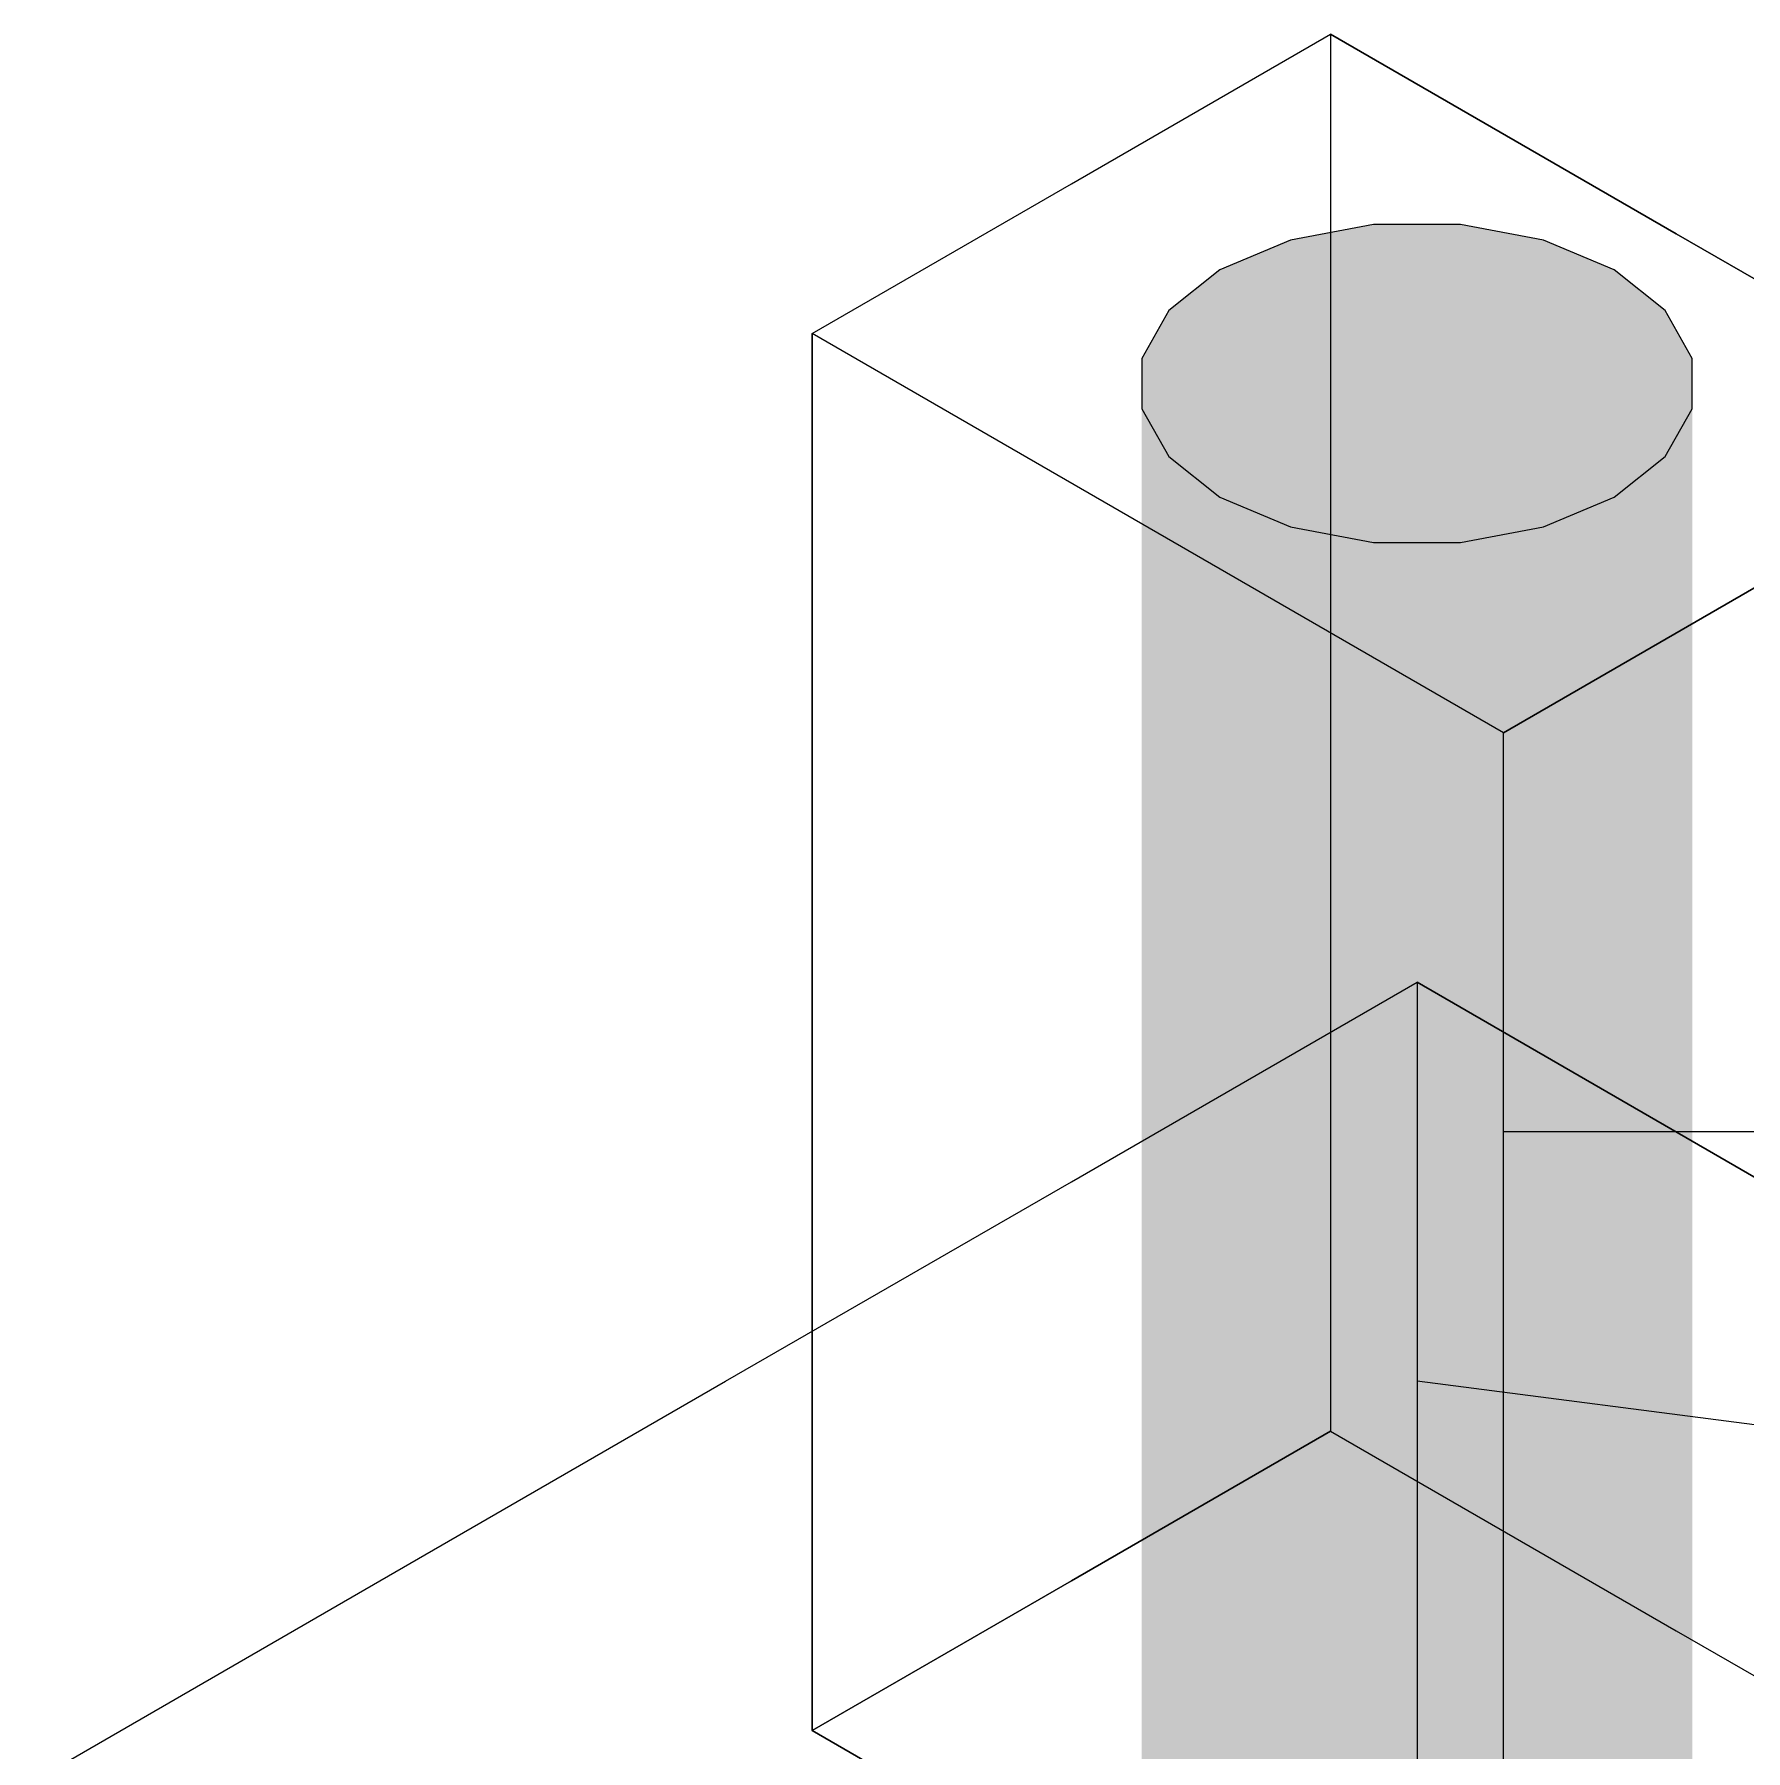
# Model space of a CAD drawing. Header units: metres. Extents: x 0 to 24.2, y -20 to 5.6.
# Drawn here: x 21.5886 to 22.0174, y 0.97 to 1.4 of the extents above; entities that cross this region are included whole.
import ezdxf

# ---------------------------------------------------------------- set-up
doc = ezdxf.new("R2010")
doc.units = ezdxf.units.M
doc.header["$LTSCALE"] = 0.25
doc.layers.add('ISO-ARISTAS', color=8, linetype='CONTINUOUS')
doc.layers.add('ISO-CONCRETO-SUP', color=254, linetype='CONTINUOUS', true_color=0xe8e8e8)
doc.layers.add('LLAMADAS', color=30, linetype='CONTINUOUS', lineweight=18)

msp = doc.modelspace()

# ---------------------------------------------------------------- linework, layer by layer
at = {"layer": 'ISO-ARISTAS', "color": 250}
for p, q in [((21.84845, 1.3625), (21.9134, 1.4)), ((21.84845, 1.3625), (21.9134, 1.4)), ((21.9134, 1.4), (21.9134, 1.3125)), ((22, 1.35), (21.9134, 1.4)), ((21.9134, 1.4), (21.9134, 1.3125)), ((21.9134, 1.4), (22, 1.35)), ((21.78349, 1.325), (21.84845, 1.3625)), ((21.78349, 1.325), (21.84845, 1.3625)), ((21.92413, 1.35231), (21.90335, 1.34841)), ((21.92413, 1.35231), (21.90335, 1.34841)), ((21.94597, 1.35231), (21.92413, 1.35231)), ((21.94597, 1.35231), (21.92413, 1.35231)), ((21.96674, 1.34841), (21.94597, 1.35231)), ((21.96674, 1.34841), (21.94597, 1.35231)), ((21.90335, 1.34841), (21.88568, 1.341)), ((21.90335, 1.34841), (21.88568, 1.341)), ((21.98441, 1.341), (21.96674, 1.34841)), ((21.98441, 1.341), (21.96674, 1.34841)), ((22.0866, 1.3), (22, 1.35)), ((22, 1.35), (22.0866, 1.3)), ((21.88568, 1.341), (21.87285, 1.3308)), ((21.88568, 1.341), (21.87285, 1.3308)), ((21.99725, 1.3308), (21.98441, 1.341)), ((21.99725, 1.3308), (21.98441, 1.341)), ((21.87285, 1.3308), (21.8661, 1.31881)), ((21.87285, 1.3308), (21.8661, 1.31881)), ((22.004, 1.31881), (21.99725, 1.3308)), ((22.004, 1.31881), (21.99725, 1.3308)), ((21.78349, 1.2375), (21.78349, 1.325)), ((21.8701, 1.275), (21.78349, 1.325)), ((21.78349, 1.325), (21.78349, 1.2375)), ((21.8701, 1.275), (21.78349, 1.325)), ((21.8661, 1.31881), (21.8661, 1.30619)), ((21.8661, 1.31881), (21.8661, 1.30619)), ((22.004, 1.30619), (22.004, 1.31881)), ((22.004, 1.30619), (22.004, 1.31881)), ((21.9134, 1.3125), (21.9134, 1.225)), ((21.9134, 1.3125), (21.9134, 1.225)), ((21.8661, 1.30619), (21.87285, 1.2942)), ((21.8661, 1.30619), (21.87285, 1.2942)), ((21.99725, 1.2942), (22.004, 1.30619)), ((21.99725, 1.2942), (22.004, 1.30619)), ((21.87285, 1.2942), (21.88568, 1.284)), ((21.87285, 1.2942), (21.88568, 1.284)), ((21.98441, 1.284), (21.99725, 1.2942)), ((21.98441, 1.284), (21.99725, 1.2942)), ((21.88568, 1.284), (21.90335, 1.27659)), ((21.88568, 1.284), (21.90335, 1.27659)), ((21.96674, 1.27659), (21.98441, 1.284)), ((21.96674, 1.27659), (21.98441, 1.284)), ((21.9567, 1.225), (21.8701, 1.275)), ((21.9567, 1.225), (21.8701, 1.275)), ((21.90335, 1.27659), (21.92413, 1.27269)), ((21.90335, 1.27659), (21.92413, 1.27269)), ((21.94597, 1.27269), (21.96674, 1.27659)), ((21.94597, 1.27269), (21.96674, 1.27659)), ((21.92413, 1.27269), (21.94597, 1.27269)), ((21.92413, 1.27269), (21.94597, 1.27269)), ((22.02165, 1.2625), (21.9567, 1.225)), ((21.9567, 1.225), (22.02165, 1.2625)), ((21.78349, 1.15), (21.78349, 1.2375)), ((21.78349, 1.2375), (21.78349, 1.15)), ((21.9134, 1.225), (21.9134, 1.1375)), ((21.9134, 1.225), (21.9134, 1.1375)), ((21.9567, 1.1375), (21.9567, 1.225)), ((21.9567, 1.1375), (21.9567, 1.225)), ((21.84845, 1.1125), (21.93505, 1.1625)), ((21.84845, 1.1125), (21.93505, 1.1625)), ((22.02165, 1.1125), (21.93505, 1.1625)), ((21.93505, 1.1625), (21.93505, 1.075)), ((21.93505, 1.1625), (21.93505, 1.075)), ((21.93505, 1.1625), (22.02165, 1.1125)), ((21.78349, 1.0625), (21.78349, 1.15)), ((21.78349, 1.15), (21.78349, 1.0625)), ((21.9134, 1.1375), (21.9134, 1.05)), ((21.9134, 1.1375), (21.9134, 1.05)), ((21.9567, 1.05), (21.9567, 1.1375)), ((21.9567, 1.05), (21.9567, 1.1375)), ((21.76184, 1.0625), (21.84845, 1.1125)), ((21.76184, 1.0625), (21.84845, 1.1125)), ((21.93505, 1.075), (21.93505, 0.9875)), ((21.93505, 1.075), (21.93505, 0.9875)), ((21.67524, 1.0125), (21.76184, 1.0625)), ((21.67524, 1.0125), (21.76184, 1.0625)), ((21.78349, 0.975), (21.78349, 1.0625)), ((21.78349, 1.0625), (21.78349, 0.975)), ((21.9134, 1.05), (21.84845, 1.0125)), ((21.84845, 1.0125), (21.9134, 1.05)), ((21.9134, 1.05), (22, 1)), ((21.9134, 1.05), (22, 1)), ((21.9567, 0.9625), (21.9567, 1.05)), ((21.9567, 0.9625), (21.9567, 1.05)), ((21.58864, 0.9625), (21.67524, 1.0125)), ((21.58864, 0.9625), (21.67524, 1.0125)), ((21.84845, 1.0125), (21.78349, 0.975)), ((21.78349, 0.975), (21.84845, 1.0125)), ((22, 1), (22.0866, 0.95)), ((22, 1), (22.0866, 0.95)), ((21.93505, 0.9875), (21.93505, 0.9)), ((21.93505, 0.9875), (21.93505, 0.9)), ((21.8701, 0.925), (21.78349, 0.975)), ((21.78349, 0.975), (21.8701, 0.925))]:
    msp.add_line(p, q, dxfattribs=at)
at = {"layer": 'ISO-CONCRETO-SUP', "true_color": 0x92aec8}
for points in [[(21.92413, 1.35231), (21.90335, 1.34841), (21.92413, 1.25231), (21.90335, 1.24841)], [(21.94597, 1.27269), (21.96674, 1.27659), (21.94597, 1.17269), (21.96674, 1.17659)], [(21.92413, 1.25231), (21.90335, 1.24841), (21.92413, 1.15231), (21.90335, 1.14841)], [(21.94597, 1.17269), (21.96674, 1.17659), (21.94597, 1.07269), (21.96674, 1.07659)], [(21.92413, 1.15231), (21.90335, 1.14841), (21.92413, 1.05231), (21.90335, 1.04841)], [(21.94597, 1.07269), (21.96674, 1.07659), (21.94597, 0.97269), (21.96674, 0.97659)], [(21.92413, 1.05231), (21.90335, 1.04841), (21.92413, 0.95231), (21.90335, 0.94841)], [(21.94597, 0.97269), (21.96674, 0.97659), (21.94597, 0.87269), (21.96674, 0.87659)]]:
    msp.add_solid(points, dxfattribs=at)
at = {"layer": 'ISO-CONCRETO-SUP', "true_color": 0xa1c0dd}
for points in [[(21.93505, 1.3125), (21.92413, 1.35231), (21.90335, 1.34841)], [(21.93505, 1.3125), (21.94597, 1.35231), (21.92413, 1.35231)], [(21.93505, 1.3125), (21.96674, 1.34841), (21.94597, 1.35231)], [(21.93505, 1.3125), (21.90335, 1.34841), (21.88568, 1.341)], [(21.93505, 1.3125), (21.98441, 1.341), (21.96674, 1.34841)], [(21.93505, 1.3125), (21.88568, 1.341), (21.87285, 1.3308)], [(21.93505, 1.3125), (21.99725, 1.3308), (21.98441, 1.341)], [(21.93505, 1.3125), (21.87285, 1.3308), (21.8661, 1.31881)], [(21.93505, 1.3125), (22.004, 1.31881), (21.99725, 1.3308)], [(21.93505, 1.3125), (21.8661, 1.31881), (21.8661, 1.30619)], [(21.93505, 1.3125), (22.004, 1.30619), (22.004, 1.31881)], [(21.93505, 1.3125), (21.8661, 1.30619), (21.87285, 1.2942)], [(21.93505, 1.3125), (21.87285, 1.2942), (21.88568, 1.284)], [(21.93505, 1.3125), (21.88568, 1.284), (21.90335, 1.27659)], [(21.93505, 1.3125), (21.90335, 1.27659), (21.92413, 1.27269)], [(21.93505, 1.3125), (21.92413, 1.27269), (21.94597, 1.27269)], [(21.93505, 1.3125), (21.99725, 1.2942), (22.004, 1.30619)], [(21.93505, 1.3125), (21.98441, 1.284), (21.99725, 1.2942)], [(21.93505, 1.3125), (21.96674, 1.27659), (21.98441, 1.284)], [(21.93505, 1.3125), (21.94597, 1.27269), (21.96674, 1.27659)]]:
    msp.add_solid(points, dxfattribs=at)
at = {"layer": 'ISO-CONCRETO-SUP', "true_color": 0x98b5d0}
for points in [[(21.94597, 1.35231), (21.92413, 1.35231), (21.94597, 1.25231), (21.92413, 1.25231)], [(21.92413, 1.27269), (21.94597, 1.27269), (21.92413, 1.17269), (21.94597, 1.17269)], [(21.94597, 1.25231), (21.92413, 1.25231), (21.94597, 1.15231), (21.92413, 1.15231)], [(21.92413, 1.17269), (21.94597, 1.17269), (21.92413, 1.07269), (21.94597, 1.07269)], [(21.94597, 1.15231), (21.92413, 1.15231), (21.94597, 1.05231), (21.92413, 1.05231)], [(21.92413, 1.07269), (21.94597, 1.07269), (21.92413, 0.97269), (21.94597, 0.97269)], [(21.94597, 1.05231), (21.92413, 1.05231), (21.94597, 0.95231), (21.92413, 0.95231)], [(21.92413, 0.97269), (21.94597, 0.97269), (21.92413, 0.87269), (21.94597, 0.87269)]]:
    msp.add_solid(points, dxfattribs=at)
at = {"layer": 'ISO-CONCRETO-SUP', "true_color": 0x99b6d1}
for points in [[(21.96674, 1.34841), (21.94597, 1.35231), (21.96674, 1.24841), (21.94597, 1.25231)], [(21.90335, 1.27659), (21.92413, 1.27269), (21.90335, 1.17659), (21.92413, 1.17269)], [(21.96674, 1.24841), (21.94597, 1.25231), (21.96674, 1.14841), (21.94597, 1.15231)], [(21.90335, 1.17659), (21.92413, 1.17269), (21.90335, 1.07659), (21.92413, 1.07269)], [(21.96674, 1.14841), (21.94597, 1.15231), (21.96674, 1.04841), (21.94597, 1.05231)], [(21.90335, 1.07659), (21.92413, 1.07269), (21.90335, 0.97659), (21.92413, 0.97269)], [(21.96674, 1.04841), (21.94597, 1.05231), (21.96674, 0.94841), (21.94597, 0.95231)], [(21.90335, 0.97659), (21.92413, 0.97269), (21.90335, 0.87659), (21.92413, 0.87269)]]:
    msp.add_solid(points, dxfattribs=at)
at = {"layer": 'ISO-CONCRETO-SUP', "true_color": 0x88a2bb}
for points in [[(21.90335, 1.34841), (21.88568, 1.341), (21.90335, 1.24841), (21.88568, 1.241)], [(21.96674, 1.27659), (21.98441, 1.284), (21.96674, 1.17659), (21.98441, 1.184)], [(21.90335, 1.24841), (21.88568, 1.241), (21.90335, 1.14841), (21.88568, 1.141)], [(21.96674, 1.17659), (21.98441, 1.184), (21.96674, 1.07659), (21.98441, 1.084)], [(21.90335, 1.14841), (21.88568, 1.141), (21.90335, 1.04841), (21.88568, 1.041)], [(21.96674, 1.07659), (21.98441, 1.084), (21.96674, 0.97659), (21.98441, 0.984)], [(21.90335, 1.04841), (21.88568, 1.041), (21.90335, 0.94841), (21.88568, 0.941)], [(21.96674, 0.97659), (21.98441, 0.984), (21.96674, 0.87659), (21.98441, 0.884)]]:
    msp.add_solid(points, dxfattribs=at)
at = {"layer": 'ISO-CONCRETO-SUP', "true_color": 0x95b1cc}
for points in [[(21.98441, 1.341), (21.96674, 1.34841), (21.98441, 1.241), (21.96674, 1.24841)], [(21.88568, 1.284), (21.90335, 1.27659), (21.88568, 1.184), (21.90335, 1.17659)], [(21.98441, 1.241), (21.96674, 1.24841), (21.98441, 1.141), (21.96674, 1.14841)], [(21.88568, 1.184), (21.90335, 1.17659), (21.88568, 1.084), (21.90335, 1.07659)], [(21.98441, 1.141), (21.96674, 1.14841), (21.98441, 1.041), (21.96674, 1.04841)], [(21.88568, 1.084), (21.90335, 1.07659), (21.88568, 0.984), (21.90335, 0.97659)], [(21.98441, 1.041), (21.96674, 1.04841), (21.98441, 0.941), (21.96674, 0.94841)], [(21.88568, 0.984), (21.90335, 0.97659), (21.88568, 0.884), (21.90335, 0.87659)]]:
    msp.add_solid(points, dxfattribs=at)
at = {"layer": 'ISO-CONCRETO-SUP', "true_color": 0x7c93a9}
for points in [[(21.88568, 1.341), (21.87285, 1.3308), (21.88568, 1.241), (21.87285, 1.2308)], [(21.98441, 1.284), (21.99725, 1.2942), (21.98441, 1.184), (21.99725, 1.1942)], [(21.88568, 1.241), (21.87285, 1.2308), (21.88568, 1.141), (21.87285, 1.1308)], [(21.98441, 1.184), (21.99725, 1.1942), (21.98441, 1.084), (21.99725, 1.0942)], [(21.88568, 1.141), (21.87285, 1.1308), (21.88568, 1.041), (21.87285, 1.0308)], [(21.98441, 1.084), (21.99725, 1.0942), (21.98441, 0.984), (21.99725, 0.9942)], [(21.88568, 1.041), (21.87285, 1.0308), (21.88568, 0.941), (21.87285, 0.9308)], [(21.98441, 0.984), (21.99725, 0.9942), (21.98441, 0.884), (21.99725, 0.8942)]]:
    msp.add_solid(points, dxfattribs=at)
at = {"layer": 'ISO-CONCRETO-SUP', "true_color": 0x8da7c1}
for points in [[(21.99725, 1.3308), (21.98441, 1.341), (21.99725, 1.2308), (21.98441, 1.241)], [(21.87285, 1.2942), (21.88568, 1.284), (21.87285, 1.1942), (21.88568, 1.184)], [(21.99725, 1.2308), (21.98441, 1.241), (21.99725, 1.1308), (21.98441, 1.141)], [(21.87285, 1.1942), (21.88568, 1.184), (21.87285, 1.0942), (21.88568, 1.084)], [(21.99725, 1.1308), (21.98441, 1.141), (21.99725, 1.0308), (21.98441, 1.041)], [(21.87285, 1.0942), (21.88568, 1.084), (21.87285, 0.9942), (21.88568, 0.984)], [(21.99725, 1.0308), (21.98441, 1.041), (21.99725, 0.9308), (21.98441, 0.941)], [(21.87285, 0.9942), (21.88568, 0.984), (21.87285, 0.8942), (21.88568, 0.884)]]:
    msp.add_solid(points, dxfattribs=at)
at = {"layer": 'ISO-CONCRETO-SUP', "true_color": 0x6d8195}
for points in [[(21.87285, 1.3308), (21.8661, 1.31881), (21.87285, 1.2308), (21.8661, 1.21881)], [(21.99725, 1.2942), (22.004, 1.30619), (21.99725, 1.1942), (22.004, 1.20619)], [(21.87285, 1.2308), (21.8661, 1.21881), (21.87285, 1.1308), (21.8661, 1.11881)], [(21.99725, 1.1942), (22.004, 1.20619), (21.99725, 1.0942), (22.004, 1.10619)], [(21.87285, 1.1308), (21.8661, 1.11881), (21.87285, 1.0308), (21.8661, 1.01881)], [(21.99725, 1.0942), (22.004, 1.10619), (21.99725, 0.9942), (22.004, 1.00619)], [(21.87285, 1.0308), (21.8661, 1.01881), (21.87285, 0.9308), (21.8661, 0.91881)], [(21.99725, 0.9942), (22.004, 1.00619), (21.99725, 0.8942), (22.004, 0.90619)]]:
    msp.add_solid(points, dxfattribs=at)
at = {"layer": 'ISO-CONCRETO-SUP', "true_color": 0x8199b0}
for points in [[(22.004, 1.31881), (21.99725, 1.3308), (22.004, 1.21881), (21.99725, 1.2308)], [(21.8661, 1.30619), (21.87285, 1.2942), (21.8661, 1.20619), (21.87285, 1.1942)], [(22.004, 1.21881), (21.99725, 1.2308), (22.004, 1.11881), (21.99725, 1.1308)], [(21.8661, 1.20619), (21.87285, 1.1942), (21.8661, 1.10619), (21.87285, 1.0942)], [(22.004, 1.11881), (21.99725, 1.1308), (22.004, 1.01881), (21.99725, 1.0308)], [(21.8661, 1.10619), (21.87285, 1.0942), (21.8661, 1.00619), (21.87285, 0.9942)], [(22.004, 1.01881), (21.99725, 1.0308), (22.004, 0.91881), (21.99725, 0.9308)], [(21.8661, 1.00619), (21.87285, 0.9942), (21.8661, 0.90619), (21.87285, 0.8942)]]:
    msp.add_solid(points, dxfattribs=at)
at = {"layer": 'ISO-CONCRETO-SUP', "true_color": 0x73889d}
for points in [[(21.8661, 1.31881), (21.8661, 1.30619), (21.8661, 1.21881), (21.8661, 1.20619)], [(21.8661, 1.21881), (21.8661, 1.20619), (21.8661, 1.11881), (21.8661, 1.10619)], [(21.8661, 1.11881), (21.8661, 1.10619), (21.8661, 1.01881), (21.8661, 1.00619)], [(21.8661, 1.01881), (21.8661, 1.00619), (21.8661, 0.91881), (21.8661, 0.90619)]]:
    msp.add_solid(points, dxfattribs=at)
at = {"layer": 'ISO-CONCRETO-SUP', "true_color": 0x687c8e}
for points in [[(22.004, 1.30619), (22.004, 1.31881), (22.004, 1.20619), (22.004, 1.21881)], [(22.004, 1.20619), (22.004, 1.21881), (22.004, 1.10619), (22.004, 1.11881)], [(22.004, 1.10619), (22.004, 1.11881), (22.004, 1.00619), (22.004, 1.01881)], [(22.004, 1.00619), (22.004, 1.01881), (22.004, 0.90619), (22.004, 0.91881)]]:
    msp.add_solid(points, dxfattribs=at)
at = {"layer": 'LLAMADAS'}
for p, q in [((22.48, 1.125), (21.9567, 1.125)), ((22.48, 0.99238), (21.93505, 1.0625))]:
    msp.add_line(p, q, dxfattribs=at)
for points in [[(21.9567, 1.125), (21.9677, 1.12115), (21.9677, 1.12885)], [(21.93505, 1.0625), (21.94547, 1.05728), (21.94645, 1.06491)]]:
    msp.add_solid(points, dxfattribs=at)

doc.saveas('drawing.dxf')
